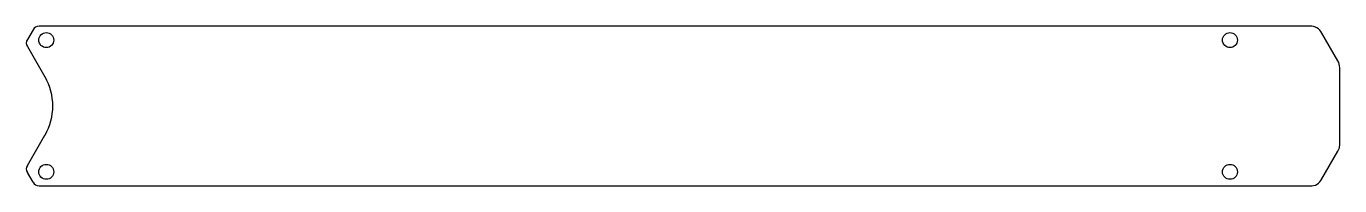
# Model space of a CAD drawing. Extents: x -225 to 12, y -39 to -10.
import ezdxf

# ---------------------------------------------------------------- set-up
doc = ezdxf.new("R2010")
doc.units = 0
doc.layers.get('0').update_dxf_attribs({"linetype": 'CONTINUOUS'})

msp = doc.modelspace()

# ---------------------------------------------------------------- linework, layer by layer
at = {"color": 7, "linetype": 'CONTINUOUS'}
for p, q in [((-223.56, -10.53), (-224.59, -12.3)), ((7.01, -9.9), (-222.48, -9.9)), ((12.07, -16.15), (9.18, -11.15)), ((-224.59, -13.55), (-221.41, -19.06)), ((12.4, -31.21), (12.4, -17.4)), ((-224.59, -35.06), (-221.41, -29.56)), ((9.18, -37.46), (12.07, -32.46)), ((-223.56, -38.09), (-224.59, -36.31)), ((-222.48, -38.71), (7.01, -38.71))]:
    msp.add_line(p, q, dxfattribs=at)
at = {"color": 7, "linetype": 'CONTINUOUS', "flags": 128}
msp.add_lwpolyline([(12.07, -32.46), (12.34, -31.87), (12.4, -31.21)], dxfattribs=at)
at = {"color": 7, "linetype": 'CONTINUOUS'}
for centre in [(-221.18, -12.4), (-7.42, -12.4), (-221.18, -36.21), (-7.42, -36.21)]:
    msp.add_circle(centre, 1.35, dxfattribs=at)
for centre, radius, start, end in [((-222.6, -10.94), 1.05, 83.491, 156.509), ((7.23, -12.02), 2.13, 24.0327, 95.9673), ((-223.74, -12.92), 1.05, 143.491, 216.509), ((10.33, -17.28), 2.07, 356.7881, 33.2119), ((-230.5, -24.31), 10.5, 330, 30), ((-223.74, -35.69), 1.05, 143.491, 216.509), ((7.25, -36.63), 2.1, 263.491, 336.509), ((-222.6, -37.67), 1.05, 203.491, 276.509)]:
    msp.add_arc(centre, radius, start, end, dxfattribs=at)

doc.saveas('drawing.dxf')
